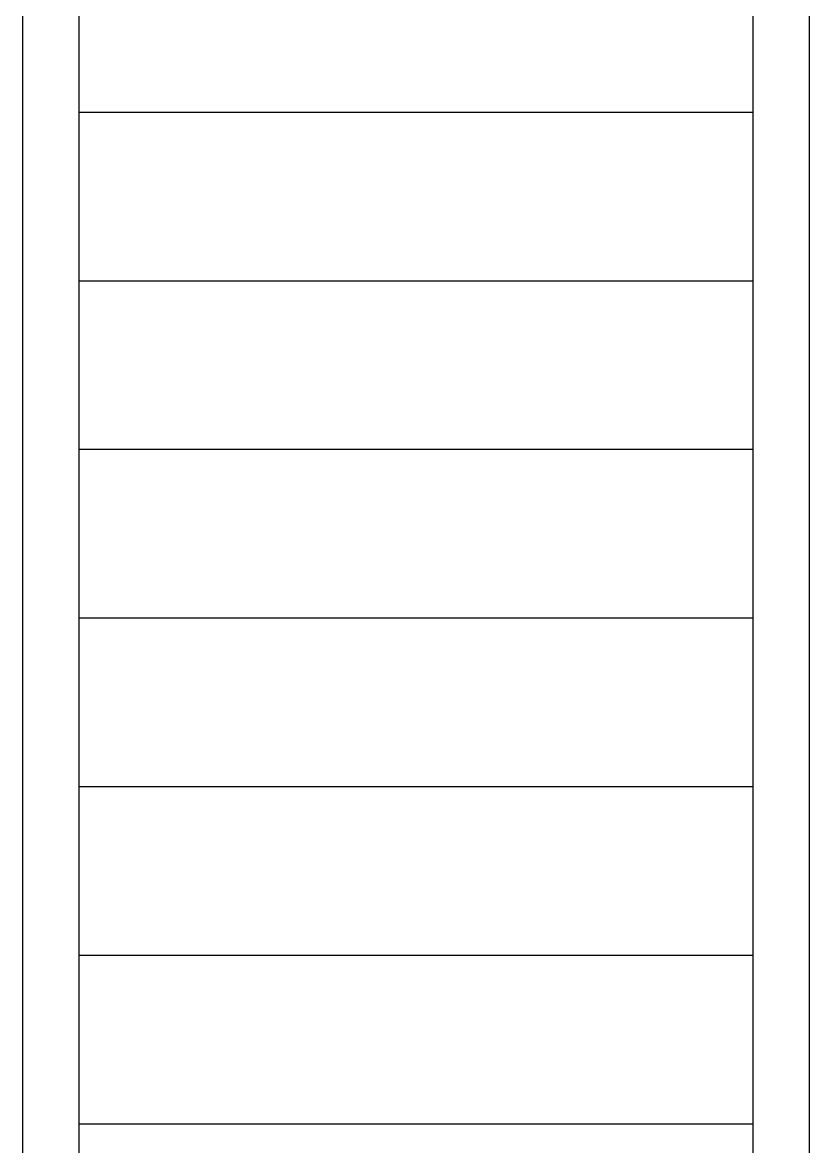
# Model space of a CAD drawing. Header units: millimetres. Extents: x 13515 to 183937, y -33900 to -660.
# Drawn here: x 121610.6 to 121654.4, y -19579.4 to -19516.8 of the extents above; entities that cross this region are included whole.
import ezdxf

# ---------------------------------------------------------------- set-up
doc = ezdxf.new("R2010")
doc.units = ezdxf.units.MM
doc.header["$LTSCALE"] = 100
doc.header["$MEASUREMENT"] = 0
doc.layers.get('0').update_dxf_attribs({"linetype": 'CONTINUOUS'})
for name, color, linetype in [('ELE9', 9, 'CONTINUOUS'), ('Slope', 252, 'CONTINUOUS'), ('STAIR', 4, 'CONTINUOUS')]:
    doc.layers.add(name, color=color, linetype=linetype)

# ---------------------------------------------------------------- blocks, each defined once
blk = doc.blocks.new('A$C2EBE1E08')
at = {"layer": 'Slope', "ltscale": 0.2}
for p, q in [((200, 6600), (2600, 6600)), ((200, 6000), (2600, 6000)), ((200, 5400), (2600, 5400)), ((200, 4800), (2600, 4800)), ((200, 4200), (2600, 4200)), ((200, 3600), (2600, 3600)), ((200, 3000), (2600, 3000))]:
    blk.add_line(p, q, dxfattribs=at)
at = {"layer": 'STAIR', "ltscale": 0.2}
blk.add_line((2600, 0), (2600, 9000), dxfattribs=at)
for points in [[(0, 9000), (0, 0), (2800, 0), (2800, 9000)], [(200, 9000), (200, 0)]]:
    blk.add_lwpolyline(points, dxfattribs=at)
blk = doc.blocks.new('FGHJ')
at = {"layer": 'ELE9', "ltscale": 1000, "rotation": 180}
blk.add_blockref('A$C2EBE1E08', (37191845.1, 49671.3), dxfattribs=at)

msp = doc.modelspace()

# ---------------------------------------------------------------- block references
at = {"xscale": 0.01565102769230769, "yscale": 0.01565102769230769, "zscale": 0.01565102769230769}
msp.add_blockref('FGHJ', (-460436.194, -20252.242), dxfattribs=at)

doc.saveas('drawing.dxf')
